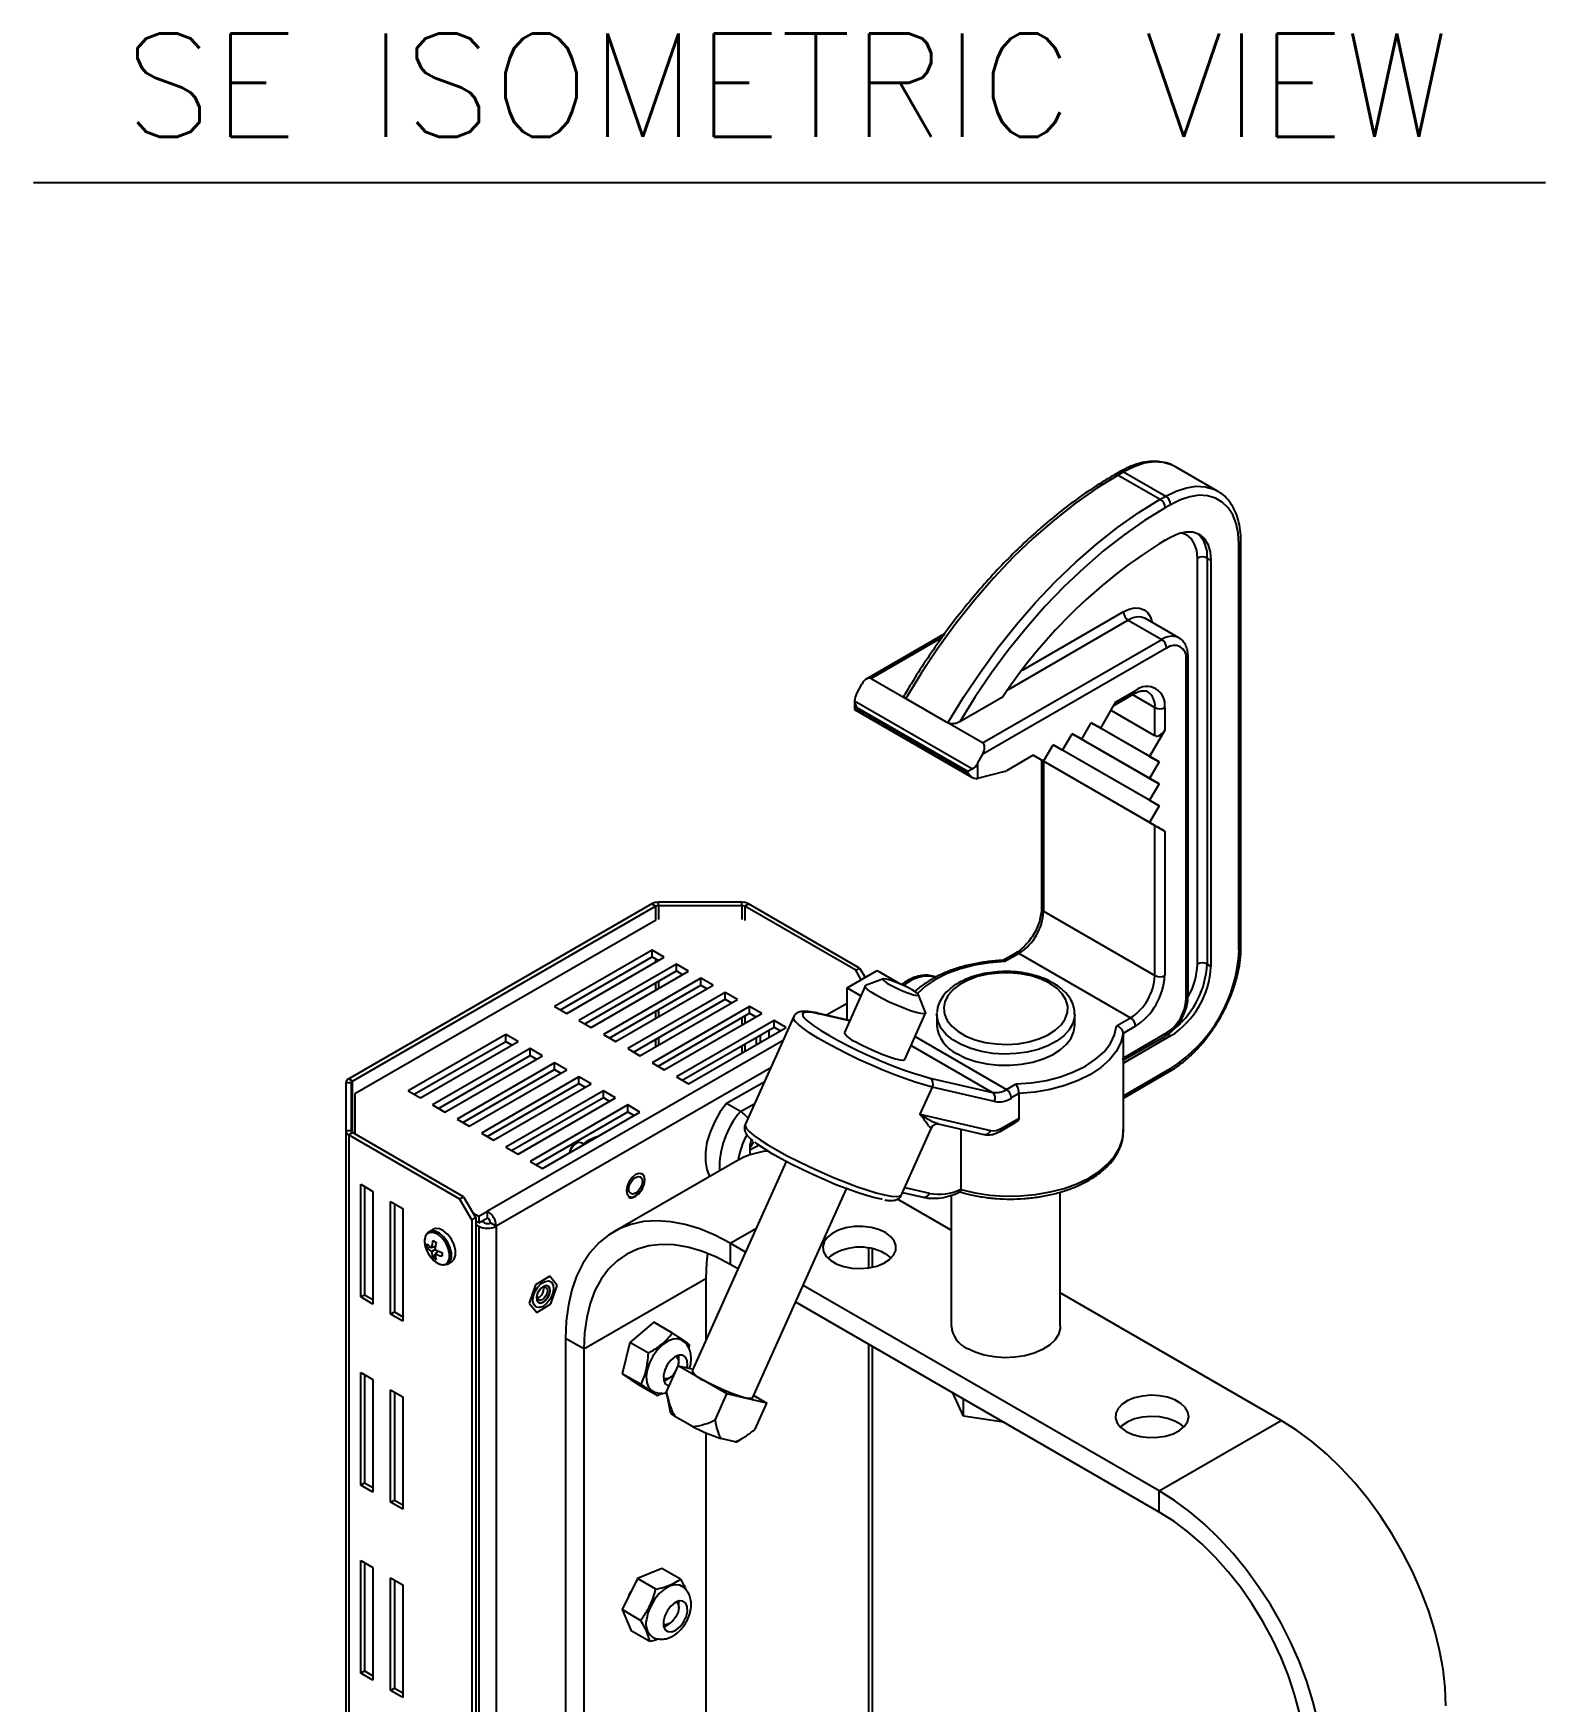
# Model space of a CAD drawing. Extents: x 17.1 to 113.1, y 3.8 to 84.5.
# Drawn here: x 75.35 to 86.31, y 72.45 to 84.54 of the extents above; entities that cross this region are included whole.
import ezdxf
from ezdxf.enums import TextEntityAlignment as Align

# ---------------------------------------------------------------- set-up
doc = ezdxf.new("R2010")
doc.units = 0
doc.header["$MEASUREMENT"] = 0
doc.layers.add('OBJECT', color=7, linetype='CONTINUOUS')
doc.styles.get("Standard").update_dxf_attribs({"font": 'SIMPLEX'})

msp = doc.modelspace()

# ---------------------------------------------------------------- linework, layer by layer
at = {"layer": 'OBJECT', "color": 1}
msp.add_line((75.352, 83.461), (86.314, 83.461), dxfattribs=at)
at = {"layer": 'OBJECT'}
for p, q in [((83.936, 81.225), (83.63, 81.401)), ((83.23, 81.367), (83.19, 81.343)), ((83.255, 81.364), (83.215, 81.341)), ((83.215, 81.341), (83.521, 81.165)), ((83.255, 81.364), (83.561, 81.188)), ((83.521, 81.165), (83.561, 81.188)), ((83.596, 81.126), (83.556, 81.103)), ((83.556, 80.868), (83.596, 80.891)), ((84.091, 77.897), (84.091, 80.841)), ((84.106, 77.917), (84.106, 80.861)), ((83.79, 77.795), (83.79, 80.739)), ((83.861, 80.739), (83.887, 80.723)), ((83.861, 80.739), (83.861, 77.795)), ((83.887, 80.723), (83.887, 77.779)), ((82.522, 79.927), (83.253, 80.35)), ((83.656, 80.161), (83.413, 80.301)), ((81.957, 80.189), (81.39, 79.862)), ((83.288, 80.288), (82.417, 79.785)), ((83.288, 80.288), (83.531, 80.148)), ((81.936, 80.16), (81.425, 79.865)), ((82.233, 79.399), (83.531, 80.148)), ((83.566, 80.087), (82.235, 79.318)), ((83.708, 77.542), (83.708, 80.005)), ((83.722, 77.562), (83.722, 80.026)), ((81.356, 79.825), (81.319, 79.758)), ((81.425, 79.865), (81.676, 79.72)), ((81.305, 79.707), (81.305, 79.642)), ((81.305, 79.705), (82.16, 79.211)), ((81.676, 79.72), (81.982, 79.544)), ((82.381, 79.733), (82.067, 79.552)), ((83.089, 79.505), (83.199, 79.696)), ((83.185, 79.671), (83.33, 79.755)), ((83.199, 79.696), (83.341, 79.778)), ((83.32, 79.749), (83.482, 79.656)), ((81.305, 79.642), (82.162, 79.147)), ((82.127, 79.191), (81.319, 79.657)), ((81.319, 79.657), (81.319, 79.65)), ((81.319, 79.65), (82.127, 79.184)), ((83.482, 79.451), (83.164, 79.635)), ((83.482, 79.451), (83.482, 79.656)), ((83.553, 79.656), (83.553, 79.492)), ((82.233, 79.399), (81.982, 79.544)), ((82.813, 79.346), (82.882, 79.466)), ((82.882, 79.466), (82.951, 79.426)), ((82.951, 79.426), (82.882, 79.466)), ((83.443, 79.142), (82.882, 79.465)), ((83.512, 79.102), (82.882, 79.465)), ((82.951, 79.426), (83.02, 79.545)), ((83.02, 79.545), (83.089, 79.505)), ((83.089, 79.505), (83.02, 79.545)), ((83.443, 79.301), (83.02, 79.545)), ((83.512, 79.261), (83.02, 79.545)), ((83.553, 79.492), (83.443, 79.301)), ((82.675, 79.267), (82.744, 79.386)), ((82.744, 79.386), (82.813, 79.346)), ((82.813, 79.346), (82.744, 79.386)), ((83.443, 78.983), (82.744, 79.386)), ((83.512, 78.943), (82.744, 79.386)), ((82.197, 79.251), (82.235, 79.318)), ((82.197, 79.251), (82.197, 79.142)), ((82.6, 79.31), (82.405, 79.197)), ((82.6, 79.31), (82.675, 79.267)), ((82.675, 79.267), (82.6, 79.31)), ((83.443, 78.823), (82.6, 79.31)), ((82.66, 79.275), (82.6, 79.31)), ((82.66, 79.275), (82.66, 78.2)), ((83.482, 78.801), (82.675, 79.267)), ((82.675, 79.267), (82.675, 78.179)), ((83.443, 79.301), (83.512, 79.261)), ((83.512, 79.261), (83.443, 79.142)), ((82.127, 79.184), (82.127, 79.191)), ((82.395, 79.193), (82.197, 79.142)), ((83.443, 79.142), (83.512, 79.102)), ((83.512, 79.102), (83.443, 78.983)), ((83.443, 78.983), (83.512, 78.943)), ((83.512, 78.943), (83.443, 78.823)), ((83.443, 78.823), (83.553, 78.76)), ((83.482, 77.713), (83.482, 78.801)), ((83.553, 78.76), (83.553, 77.713)), ((79.883, 78.221), (79.883, 78.244)), ((80.488, 78.244), (79.883, 78.244)), ((80.488, 78.221), (80.488, 78.244)), ((79.834, 78.232), (77.638, 76.964)), ((77.666, 76.948), (79.862, 78.216)), ((79.862, 78.216), (79.834, 78.232)), ((79.862, 78.216), (79.862, 78.113)), ((79.883, 78.221), (80.488, 78.221)), ((79.883, 78.221), (79.883, 78.119)), ((80.488, 78.221), (80.488, 78.119)), ((80.509, 78.216), (80.537, 78.232)), ((81.313, 77.751), (80.509, 78.216)), ((80.509, 78.216), (80.509, 78.113)), ((81.341, 77.767), (80.537, 78.232)), ((82.675, 78.179), (83.482, 77.713)), ((79.862, 78.113), (77.682, 76.855)), ((79.837, 77.897), (79.13, 77.489)), ((79.925, 77.846), (79.837, 77.897)), ((79.837, 77.848), (79.837, 77.897)), ((79.172, 77.464), (79.837, 77.848)), ((79.218, 77.438), (79.925, 77.846)), ((80.014, 77.795), (79.307, 77.387)), ((79.837, 77.848), (79.883, 77.822)), ((79.862, 77.834), (79.862, 77.809)), ((80.102, 77.744), (80.014, 77.795)), ((80.014, 77.746), (80.014, 77.795)), ((81.313, 77.751), (81.341, 77.767)), ((81.341, 77.767), (81.381, 77.7)), ((82.473, 77.875), (82.38, 77.822)), ((82.498, 77.873), (82.395, 77.814)), ((82.498, 77.873), (83.305, 77.407)), ((83.861, 77.795), (83.887, 77.779)), ((79.349, 77.362), (80.014, 77.746)), ((79.395, 77.336), (80.102, 77.744)), ((80.191, 77.693), (79.484, 77.285)), ((79.526, 77.26), (80.191, 77.644)), ((79.572, 77.234), (80.279, 77.642)), ((79.862, 77.658), (79.862, 77.605)), ((79.883, 77.671), (79.883, 77.617)), ((80.014, 77.746), (80.06, 77.719)), ((80.279, 77.642), (80.191, 77.693)), ((80.191, 77.644), (80.191, 77.693)), ((80.191, 77.644), (80.237, 77.617)), ((81.381, 77.636), (81.231, 77.301)), ((81.25, 77.624), (81.468, 77.75)), ((81.352, 77.683), (81.313, 77.751)), ((81.515, 77.688), (81.385, 77.64)), ((81.468, 77.75), (81.63, 77.656)), ((81.629, 77.655), (81.63, 77.656)), ((81.63, 77.656), (81.63, 77.655)), ((80.367, 77.591), (79.66, 77.183)), ((79.703, 77.158), (80.367, 77.542)), ((79.749, 77.132), (80.456, 77.54)), ((80.456, 77.54), (80.367, 77.591)), ((80.367, 77.542), (80.367, 77.591)), ((80.367, 77.542), (80.413, 77.515)), ((81.25, 77.624), (81.35, 77.567)), ((81.25, 77.39), (81.25, 77.624)), ((81.819, 77.445), (81.768, 77.574)), ((79.13, 77.489), (79.218, 77.438)), ((80.544, 77.489), (79.837, 77.081)), ((79.862, 77.454), (79.862, 77.401)), ((79.88, 77.056), (80.544, 77.44)), ((79.883, 77.466), (79.883, 77.413)), ((79.925, 77.03), (80.633, 77.438)), ((80.488, 77.407), (80.488, 77.354)), ((80.509, 77.419), (80.509, 77.366)), ((80.863, 77.412), (80.512, 76.632)), ((80.633, 77.438), (80.544, 77.489)), ((80.544, 77.44), (80.544, 77.489)), ((80.544, 77.44), (80.59, 77.413)), ((81.269, 77.386), (81.037, 77.44)), ((81.268, 77.385), (81.046, 77.436)), ((81.25, 77.51), (81.101, 77.425)), ((81.668, 77.105), (81.819, 77.44)), ((81.901, 77.432), (81.901, 77.44)), ((81.901, 77.432), (81.901, 77.351)), ((82.901, 77.351), (82.901, 77.432)), ((83.203, 77.348), (83.305, 77.407)), ((78.776, 77.285), (78.069, 76.877)), ((78.865, 77.234), (78.776, 77.285)), ((78.776, 77.236), (78.776, 77.285)), ((79.307, 77.387), (79.395, 77.336)), ((79.484, 77.285), (79.572, 77.234)), ((80.721, 77.387), (80.014, 76.979)), ((80.056, 76.954), (80.721, 77.338)), ((80.102, 76.928), (80.809, 77.336)), ((80.624, 77.229), (80.624, 77.282)), ((80.684, 77.316), (80.684, 77.263)), ((80.809, 77.336), (80.721, 77.387)), ((80.721, 77.338), (80.721, 77.387)), ((80.721, 77.338), (80.767, 77.311)), ((83.341, 77.346), (83.252, 77.294)), ((83.252, 77.115), (83.566, 77.297)), ((83.252, 77.294), (83.252, 77.115)), ((83.253, 77.099), (83.556, 77.274)), ((83.596, 77.275), (83.254, 77.077)), ((83.575, 77.287), (83.596, 77.275)), ((78.112, 76.852), (78.776, 77.236)), ((78.158, 76.826), (78.865, 77.234)), ((78.953, 77.183), (78.246, 76.775)), ((80.787, 77.243), (78.644, 76.006)), ((78.776, 77.236), (78.822, 77.209)), ((79.042, 77.132), (78.953, 77.183)), ((78.953, 77.134), (78.953, 77.183)), ((79.66, 77.183), (79.749, 77.132)), ((79.862, 77.25), (79.862, 77.197)), ((79.883, 77.262), (79.883, 77.209)), ((80.488, 77.203), (80.488, 77.15)), ((80.509, 77.215), (80.509, 77.162)), ((80.595, 77.212), (80.595, 77.265)), ((81.714, 77.206), (82.304, 76.866)), ((81.743, 77.27), (82.406, 76.887)), ((78.289, 76.75), (78.953, 77.134)), ((78.334, 76.723), (79.042, 77.132)), ((79.13, 77.081), (78.423, 76.672)), ((78.465, 76.648), (79.13, 77.032)), ((80.698, 77.045), (78.707, 75.896)), ((78.953, 77.134), (78.999, 77.107)), ((79.218, 77.03), (79.13, 77.081)), ((79.13, 77.032), (79.13, 77.081)), ((79.13, 77.032), (79.176, 77.005)), ((79.837, 77.081), (79.925, 77.03)), ((79.883, 77.058), (79.883, 77.054)), ((83.254, 76.587), (83.254, 77.1)), ((83.254, 76.842), (83.596, 77.04)), ((77.657, 76.936), (77.617, 76.936)), ((77.617, 76.936), (77.617, 76.587)), ((77.666, 76.948), (77.638, 76.964)), ((77.657, 76.587), (77.657, 76.936)), ((77.666, 76.575), (77.666, 76.948)), ((78.511, 76.621), (79.218, 77.03)), ((79.307, 76.979), (78.6, 76.57)), ((78.642, 76.546), (79.307, 76.93)), ((78.688, 76.519), (79.395, 76.928)), ((79.395, 76.928), (79.307, 76.979)), ((79.307, 76.93), (79.307, 76.979)), ((79.307, 76.93), (79.353, 76.903)), ((80.014, 76.979), (80.102, 76.928)), ((80.65, 76.939), (80.376, 76.786)), ((81.853, 76.97), (82.304, 76.866)), ((82.406, 76.887), (82.475, 76.927)), ((83.254, 76.825), (83.586, 77.017)), ((77.682, 76.855), (77.682, 76.566)), ((78.069, 76.877), (78.158, 76.826)), ((79.484, 76.877), (78.776, 76.468)), ((78.819, 76.444), (79.484, 76.828)), ((78.865, 76.417), (79.572, 76.826)), ((79.572, 76.826), (79.484, 76.877)), ((79.484, 76.828), (79.484, 76.877)), ((79.484, 76.828), (79.53, 76.801)), ((81.868, 76.904), (81.779, 76.707)), ((82.319, 76.8), (81.868, 76.904)), ((82.497, 76.858), (82.441, 76.826)), ((82.497, 76.679), (82.497, 76.858)), ((78.246, 76.775), (78.334, 76.723)), ((78.423, 76.672), (78.511, 76.621)), ((79.66, 76.775), (78.953, 76.366)), ((78.996, 76.342), (79.66, 76.726)), ((79.042, 76.315), (79.749, 76.723)), ((79.749, 76.723), (79.66, 76.775)), ((79.66, 76.726), (79.66, 76.775)), ((79.66, 76.726), (79.706, 76.699)), ((80.478, 76.728), (80.376, 76.786)), ((80.478, 76.728), (80.581, 76.785)), ((81.779, 76.707), (82.289, 76.589)), ((82.37, 76.606), (82.497, 76.679)), ((77.617, 76.587), (77.617, 71.055)), ((77.657, 76.587), (77.617, 76.587)), ((77.666, 76.575), (77.638, 76.558)), ((77.638, 76.558), (77.638, 71.026)), ((77.638, 76.558), (78.442, 76.094)), ((78.471, 76.11), (77.666, 76.575)), ((78.6, 76.57), (78.688, 76.519)), ((81.645, 76.123), (81.866, 76.615)), ((81.876, 76.628), (81.877, 76.629)), ((81.91, 76.637), (82.242, 76.561)), ((82.075, 76.599), (82.075, 76.166)), ((82.359, 76.583), (82.474, 76.65)), ((78.776, 76.468), (78.865, 76.417)), ((79.288, 76.497), (79.275, 76.489)), ((79.341, 76.49), (79.323, 76.5)), ((80.612, 76.483), (80.545, 76.446)), ((80.546, 76.482), (80.545, 76.412)), ((78.953, 76.366), (79.042, 76.315)), ((80.443, 76.366), (79.559, 75.856)), ((80.809, 76.364), (80.128, 74.847)), ((77.725, 76.2), (77.813, 76.148)), ((77.725, 75.383), (77.725, 76.2)), ((77.753, 76.183), (77.753, 75.399)), ((77.813, 76.148), (77.813, 75.332)), ((77.94, 76.075), (78.029, 76.024)), ((77.94, 75.258), (77.94, 76.075)), ((78.442, 76.094), (78.471, 76.11)), ((78.531, 75.941), (78.442, 76.094)), ((78.471, 76.11), (78.559, 75.957)), ((80.566, 74.65), (81.247, 76.167)), ((82.006, 75.868), (81.616, 76.093)), ((81.653, 76.141), (81.802, 76.106)), ((81.669, 76.176), (81.849, 76.135)), ((82.006, 76.121), (82.006, 75.171)), ((82.075, 76.166), (82.075, 76.162)), ((82.796, 75.171), (82.796, 76.143)), ((77.969, 76.059), (77.969, 75.275)), ((78.029, 76.024), (78.029, 75.207)), ((78.559, 75.957), (78.531, 75.941)), ((78.538, 75.994), (78.58, 75.969)), ((78.559, 75.957), (78.559, 70.629)), ((78.58, 75.969), (78.644, 76.006)), ((78.58, 75.969), (78.58, 75.92)), ((78.58, 75.92), (78.644, 75.957)), ((78.644, 75.957), (78.644, 76.006)), ((78.251, 75.874), (78.22, 75.856)), ((78.531, 75.941), (78.531, 70.613)), ((78.58, 75.92), (78.559, 75.933)), ((78.559, 75.908), (78.58, 75.896)), ((78.58, 75.896), (78.58, 70.715)), ((78.623, 75.92), (78.601, 75.933)), ((78.707, 75.896), (78.665, 75.92)), ((78.707, 75.896), (78.707, 70.715)), ((80.403, 75.773), (80.593, 75.882)), ((78.206, 75.74), (78.234, 75.744)), ((78.238, 75.741), (78.267, 75.751)), ((78.264, 75.726), (78.238, 75.711)), ((78.252, 75.746), (78.266, 75.748)), ((78.264, 75.696), (78.288, 75.715)), ((78.276, 75.705), (78.284, 75.716)), ((80.403, 75.773), (80.403, 75.619)), ((80.515, 75.708), (80.403, 75.773)), ((81.409, 75.594), (81.409, 75.737)), ((81.435, 75.599), (81.435, 75.732)), ((78.248, 75.668), (78.265, 75.69)), ((78.355, 75.622), (78.386, 75.64)), ((80.46, 75.586), (80.403, 75.619)), ((78.993, 75.47), (78.946, 75.339)), ((79.095, 75.534), (78.993, 75.47)), ((79.082, 75.462), (79.082, 75.462)), ((79.15, 75.466), (79.095, 75.534)), ((79.103, 75.334), (79.15, 75.466)), ((79.342, 75.007), (80.226, 75.517)), ((80.226, 75.517), (80.226, 75.066)), ((83.514, 73.977), (80.933, 75.467)), ((77.725, 75.383), (77.753, 75.399)), ((77.813, 75.332), (77.725, 75.383)), ((77.753, 75.399), (77.813, 75.365)), ((78.946, 75.339), (79.001, 75.271)), ((79.013, 75.343), (79.013, 75.343)), ((83.514, 73.823), (80.878, 75.345)), ((84.398, 74.487), (82.796, 75.412)), ((77.94, 75.258), (77.969, 75.275)), ((78.029, 75.207), (77.94, 75.258)), ((77.969, 75.275), (78.029, 75.24)), ((79.001, 75.271), (79.103, 75.334)), ((79.849, 75.2), (79.675, 75.054)), ((79.984, 75.121), (79.849, 75.2)), ((79.342, 75.007), (79.21, 75.083)), ((79.21, 75.083), (79.21, 69.324)), ((79.342, 75.007), (79.342, 69.401)), ((79.675, 75.054), (79.621, 74.826)), ((79.81, 74.976), (79.675, 75.054)), ((80.105, 75.039), (80.103, 75.013)), ((81.409, 72.274), (81.409, 75.039)), ((81.435, 72.311), (81.435, 75.023)), ((79.941, 74.695), (80.026, 74.884)), ((80.379, 74.68), (80.026, 74.884)), ((80.026, 74.884), (80.134, 74.859)), ((80.03, 74.914), (80.03, 74.936)), ((77.725, 74.836), (77.813, 74.785)), ((77.725, 74.019), (77.725, 74.836)), ((77.753, 74.82), (77.753, 74.036)), ((77.813, 74.785), (77.813, 73.968)), ((79.757, 74.748), (79.621, 74.826)), ((79.621, 74.826), (79.742, 74.744)), ((79.877, 74.666), (79.742, 74.744)), ((79.944, 74.787), (79.963, 74.798)), ((77.94, 73.895), (77.94, 74.711)), ((77.94, 74.711), (78.029, 74.66)), ((77.969, 74.695), (77.969, 73.911)), ((78.029, 74.66), (78.029, 73.844)), ((79.91, 74.686), (79.877, 74.666)), ((79.947, 74.663), (79.941, 74.695)), ((79.946, 74.665), (79.969, 74.551)), ((80.294, 74.491), (80.379, 74.68)), ((80.669, 74.613), (80.379, 74.68)), ((80.574, 74.668), (80.669, 74.613)), ((80.584, 74.424), (80.669, 74.613)), ((82.095, 74.52), (82.017, 74.688)), ((82.095, 74.52), (82.095, 74.643)), ((80.13, 74.443), (80.003, 74.516)), ((82.384, 74.475), (82.095, 74.52)), ((80.226, 74.398), (80.226, 69.851)), ((83.514, 73.977), (84.398, 74.487)), ((80.44, 74.332), (80.336, 74.356)), ((80.451, 74.334), (80.485, 74.354)), ((77.725, 74.019), (77.753, 74.036)), ((77.813, 73.968), (77.725, 74.019)), ((77.753, 74.036), (77.813, 74.001)), ((77.94, 73.895), (77.969, 73.911)), ((78.029, 73.844), (77.94, 73.895)), ((77.969, 73.911), (78.029, 73.876)), ((83.514, 73.823), (83.514, 73.977)), ((77.725, 73.472), (77.813, 73.421)), ((77.725, 72.656), (77.725, 73.472)), ((77.753, 73.456), (77.753, 72.672)), ((77.813, 73.421), (77.813, 72.605)), ((79.907, 73.415), (79.73, 73.343)), ((80.042, 73.337), (79.907, 73.415)), ((77.94, 73.348), (78.029, 73.297)), ((77.94, 72.531), (77.94, 73.348)), ((77.969, 73.331), (77.969, 72.548)), ((78.029, 73.297), (78.029, 72.48)), ((79.73, 73.343), (79.619, 73.117)), ((79.865, 73.265), (79.73, 73.343)), ((79.669, 73.219), (79.682, 73.246)), ((79.754, 73.039), (79.619, 73.117)), ((79.619, 73.117), (79.685, 72.964)), ((80.03, 73.132), (80.03, 73.153)), ((79.82, 72.886), (79.685, 72.964)), ((79.944, 73.005), (79.963, 73.015)), ((77.725, 72.656), (77.753, 72.672)), ((77.813, 72.605), (77.725, 72.656)), ((77.753, 72.672), (77.813, 72.637)), ((77.94, 72.531), (77.969, 72.548)), ((78.029, 72.48), (77.94, 72.531)), ((77.969, 72.548), (78.029, 72.513))]:
    msp.add_line(p, q, dxfattribs=at)
at = {"layer": 'OBJECT', "flags": 128}
for points in [[(83.63, 81.401), (83.603, 81.415), (83.542, 81.432), (83.476, 81.436), (83.405, 81.426), (83.331, 81.401), (83.255, 81.364)], [(83.215, 81.341), (83.06, 81.245), (82.906, 81.137), (82.753, 81.017), (82.602, 80.886), (82.455, 80.745), (82.312, 80.593), (82.173, 80.433), (82.039, 80.265), (81.911, 80.089), (81.79, 79.907), (81.676, 79.72)], [(81.982, 79.544), (82.095, 79.731), (82.217, 79.913), (82.344, 80.089), (82.478, 80.257), (82.617, 80.417), (82.761, 80.568), (82.908, 80.71), (83.058, 80.841), (83.211, 80.96), (83.366, 81.069), (83.521, 81.165)], [(83.561, 81.188), (83.636, 81.225), (83.71, 81.249), (83.781, 81.26), (83.847, 81.256), (83.908, 81.239), (83.938, 81.223)], [(84.091, 80.841), (84.086, 80.919), (84.071, 80.99), (84.046, 81.052), (84.012, 81.104), (83.97, 81.145), (83.92, 81.174), (83.864, 81.19), (83.802, 81.194), (83.736, 81.184), (83.667, 81.161), (83.596, 81.126)], [(83.556, 81.103), (83.407, 81.011), (83.258, 80.907), (83.111, 80.793), (82.966, 80.667), (82.824, 80.532), (82.685, 80.388), (82.55, 80.234), (82.421, 80.074), (82.297, 79.906), (82.179, 79.732), (82.067, 79.552)], [(83.596, 80.891), (83.653, 80.918), (83.708, 80.93), (83.758, 80.928), (83.802, 80.912), (83.838, 80.882), (83.865, 80.839), (83.882, 80.785), (83.887, 80.723)], [(83.79, 80.739), (83.785, 80.793), (83.77, 80.84), (83.747, 80.878), (83.715, 80.904), (83.676, 80.919), (83.662, 80.921)], [(83.253, 80.35), (83.295, 80.369), (83.334, 80.378), (83.371, 80.376), (83.403, 80.364), (83.43, 80.343), (83.449, 80.311), (83.461, 80.273)], [(82.395, 77.814), (82.284, 77.806), (82.175, 77.788), (82.072, 77.762), (81.977, 77.727), (81.891, 77.684), (81.818, 77.635), (81.76, 77.583)], [(81.819, 77.445), (81.819, 77.439), (81.808, 77.435), (81.785, 77.437), (81.752, 77.445), (81.709, 77.458), (81.661, 77.476), (81.608, 77.497), (81.556, 77.521), (81.506, 77.546), (81.461, 77.57), (81.424, 77.593), (81.398, 77.612), (81.383, 77.627), (81.381, 77.637), (81.385, 77.64)], [(81.722, 77.61), (81.685, 77.629), (81.644, 77.649), (81.602, 77.666), (81.564, 77.679), (81.535, 77.687), (81.517, 77.688), (81.513, 77.683), (81.522, 77.672), (81.544, 77.656), (81.577, 77.638), (81.616, 77.618), (81.658, 77.599), (81.699, 77.584), (81.732, 77.573), (81.756, 77.568), (81.768, 77.57), (81.765, 77.579), (81.749, 77.592), (81.722, 77.61)], [(82.719, 77.657), (82.657, 77.687), (82.587, 77.71), (82.511, 77.725), (82.431, 77.732), (82.35, 77.731), (82.271, 77.722), (82.196, 77.705), (82.128, 77.68), (82.069, 77.648), (82.02, 77.611), (81.983, 77.57), (81.96, 77.525), (81.951, 77.479), (81.956, 77.433), (81.976, 77.387), (82.009, 77.345), (82.055, 77.307), (82.112, 77.274), (82.179, 77.247), (82.252, 77.228), (82.33, 77.217), (82.411, 77.213), (82.491, 77.219), (82.568, 77.232), (82.64, 77.253), (82.704, 77.281), (82.759, 77.316), (82.802, 77.355), (82.832, 77.398), (82.848, 77.444), (82.85, 77.491), (82.837, 77.537), (82.81, 77.581), (82.771, 77.621), (82.719, 77.657)], [(81.868, 76.904), (81.81, 76.92), (81.743, 76.94), (81.669, 76.966), (81.589, 76.995), (81.506, 77.029), (81.422, 77.065), (81.337, 77.103), (81.255, 77.143), (81.176, 77.183), (81.103, 77.222), (81.038, 77.26), (80.981, 77.295), (80.934, 77.328), (80.898, 77.357), (80.874, 77.381), (80.863, 77.4), (80.863, 77.412)], [(81.046, 77.436), (80.999, 77.445), (80.963, 77.448), (80.94, 77.446), (80.928, 77.437), (80.93, 77.422), (80.945, 77.402), (80.954, 77.392)], [(81.037, 77.44), (81.038, 77.439), (81.046, 77.436)], [(82.901, 77.434), (82.9, 77.414), (82.887, 77.366), (82.861, 77.319), (82.821, 77.276), (82.769, 77.237), (82.706, 77.204), (82.635, 77.177), (82.557, 77.158), (82.475, 77.147), (82.39, 77.144), (82.306, 77.149), (82.224, 77.162), (82.148, 77.183), (82.078, 77.212), (82.018, 77.246), (81.969, 77.286), (81.933, 77.33), (81.91, 77.378), (81.901, 77.426), (81.901, 77.432)], [(80.954, 77.392), (80.971, 77.377), (81.01, 77.348), (81.06, 77.315), (81.119, 77.28), (81.186, 77.242), (81.26, 77.204), (81.338, 77.165), (81.419, 77.128), (81.501, 77.092), (81.582, 77.059), (81.659, 77.03), (81.731, 77.005), (81.797, 76.985), (81.853, 76.97)], [(82.047, 77.147), (82.112, 77.115), (82.185, 77.09), (82.264, 77.073), (82.348, 77.064), (82.433, 77.063), (82.516, 77.07), (82.597, 77.085), (82.672, 77.108), (82.739, 77.138), (82.796, 77.174), (82.842, 77.215), (82.876, 77.26), (82.895, 77.308), (82.901, 77.351)], [(82.475, 76.927), (82.586, 76.935), (82.695, 76.953), (82.798, 76.979), (82.893, 77.014), (82.979, 77.057), (83.052, 77.106), (83.113, 77.161), (83.159, 77.22), (83.189, 77.283), (83.203, 77.348)], [(83.252, 77.294), (83.235, 77.228), (83.202, 77.163), (83.153, 77.102), (83.09, 77.046), (83.014, 76.995), (82.926, 76.951), (82.829, 76.915), (82.723, 76.887), (82.612, 76.868), (82.497, 76.858)], [(81.31, 77.235), (81.355, 77.211), (81.405, 77.186), (81.458, 77.162), (81.51, 77.141), (81.559, 77.123), (81.601, 77.11), (81.635, 77.102), (81.657, 77.1), (81.668, 77.104), (81.668, 77.105)], [(80.376, 76.786), (80.329, 76.722), (80.289, 76.651), (80.258, 76.578), (80.235, 76.504), (80.224, 76.432), (80.223, 76.365), (80.233, 76.306), (80.252, 76.256)], [(80.512, 76.632), (80.511, 76.625), (80.52, 76.606), (80.541, 76.583), (80.575, 76.554), (80.621, 76.522), (80.677, 76.486), (80.743, 76.448), (80.816, 76.407), (80.896, 76.367), (80.98, 76.326), (81.066, 76.287), (81.153, 76.25), (81.238, 76.216), (81.319, 76.185), (81.394, 76.159), (81.462, 76.139), (81.522, 76.123), (81.571, 76.114), (81.608, 76.111), (81.633, 76.114), (81.645, 76.123), (81.645, 76.123)], [(81.866, 76.615), (81.866, 76.615), (81.862, 76.61)], [(82.075, 76.162), (82.178, 76.138), (82.285, 76.122), (82.395, 76.114), (82.506, 76.116), (82.616, 76.125), (82.722, 76.144), (82.823, 76.17), (82.917, 76.204), (83.002, 76.245), (83.077, 76.293), (83.139, 76.345), (83.189, 76.403), (83.226, 76.463), (83.247, 76.526), (83.254, 76.587)], [(79.323, 76.5), (79.307, 76.503), (79.288, 76.497)], [(80.545, 76.466), (80.552, 76.474), (80.575, 76.509)], [(81.506, 76.091), (81.501, 76.092), (81.451, 76.102), (81.392, 76.118), (81.324, 76.14), (81.25, 76.166), (81.17, 76.197), (81.088, 76.231), (81.006, 76.268), (80.924, 76.306), (80.846, 76.345), (80.773, 76.384), (80.708, 76.421), (80.651, 76.456), (80.604, 76.488), (80.583, 76.504)], [(79.717, 76.27), (79.692, 76.249), (79.67, 76.22), (79.656, 76.187), (79.651, 76.155), (79.656, 76.128), (79.67, 76.112), (79.692, 76.107), (79.717, 76.116), (79.743, 76.137), (79.764, 76.166), (79.779, 76.199), (79.784, 76.231), (79.779, 76.258), (79.764, 76.275), (79.743, 76.279), (79.717, 76.27)], [(79.717, 76.27), (79.692, 76.249), (79.67, 76.22), (79.656, 76.187), (79.651, 76.155), (79.656, 76.128), (79.67, 76.112), (79.692, 76.107), (79.717, 76.116), (79.743, 76.137), (79.764, 76.166), (79.779, 76.199), (79.784, 76.231), (79.779, 76.258), (79.764, 76.274), (79.743, 76.278), (79.717, 76.27)], [(79.717, 76.27), (79.692, 76.249), (79.67, 76.22), (79.656, 76.187), (79.651, 76.155), (79.656, 76.128), (79.67, 76.112), (79.67, 76.112)], [(79.717, 76.136), (79.698, 76.129), (79.682, 76.132), (79.672, 76.145), (79.668, 76.164), (79.672, 76.188), (79.682, 76.213), (79.698, 76.235), (79.717, 76.25), (79.736, 76.257), (79.752, 76.254), (79.763, 76.241), (79.767, 76.222), (79.763, 76.197), (79.752, 76.173), (79.736, 76.151), (79.717, 76.136)], [(79.764, 76.274), (79.743, 76.279), (79.717, 76.27)], [(78.227, 75.679), (78.229, 75.675), (78.257, 75.645), (78.287, 75.625), (78.316, 75.617), (78.341, 75.621), (78.359, 75.638), (78.369, 75.665), (78.369, 75.7), (78.359, 75.738), (78.341, 75.776), (78.316, 75.809), (78.287, 75.835), (78.257, 75.849), (78.229, 75.851), (78.207, 75.84), (78.193, 75.818), (78.188, 75.787), (78.188, 75.787)], [(78.321, 75.617), (78.326, 75.616), (78.353, 75.621), (78.372, 75.638), (78.382, 75.667), (78.382, 75.703), (78.372, 75.743), (78.353, 75.783), (78.326, 75.818), (78.296, 75.845), (78.264, 75.86), (78.236, 75.862), (78.213, 75.85), (78.198, 75.829)], [(78.386, 75.64), (78.403, 75.656), (78.413, 75.685), (78.413, 75.721), (78.403, 75.761), (78.383, 75.801), (78.357, 75.836), (78.326, 75.862), (78.295, 75.877), (78.266, 75.879), (78.251, 75.874)], [(80.403, 75.773), (80.293, 75.83), (80.184, 75.876), (80.076, 75.909), (79.972, 75.928), (79.871, 75.935), (79.775, 75.929), (79.684, 75.909), (79.599, 75.877), (79.521, 75.832), (79.451, 75.775), (79.388, 75.706), (79.335, 75.625), (79.29, 75.535), (79.255, 75.434), (79.23, 75.325), (79.215, 75.208), (79.21, 75.083)], [(81.528, 75.85), (81.479, 75.872), (81.424, 75.887), (81.363, 75.895), (81.302, 75.894), (81.242, 75.884), (81.188, 75.868), (81.142, 75.844), (81.106, 75.815), (81.084, 75.782), (81.075, 75.746), (81.08, 75.711), (81.099, 75.677), (81.132, 75.647), (81.175, 75.622), (81.228, 75.603), (81.286, 75.592), (81.348, 75.589), (81.409, 75.594), (81.466, 75.607), (81.517, 75.627), (81.558, 75.654), (81.587, 75.685), (81.603, 75.72), (81.605, 75.755), (81.592, 75.79), (81.566, 75.822), (81.528, 75.85)], [(78.188, 75.787), (78.193, 75.75), (78.205, 75.717)], [(80.403, 75.619), (80.299, 75.673), (80.196, 75.715), (80.095, 75.744), (79.997, 75.76), (79.903, 75.763), (79.814, 75.753), (79.73, 75.73), (79.653, 75.693), (79.583, 75.645), (79.521, 75.584), (79.468, 75.512), (79.423, 75.429), (79.388, 75.336), (79.363, 75.234), (79.348, 75.124), (79.342, 75.007)], [(80.239, 75.699), (80.231, 75.634), (80.226, 75.517)], [(81.57, 75.665), (81.566, 75.669), (81.528, 75.697)], [(79.048, 75.315), (79.021, 75.306), (78.997, 75.309), (78.981, 75.325), (78.973, 75.351), (78.976, 75.384), (78.988, 75.42), (79.008, 75.453), (79.034, 75.48), (79.062, 75.496), (79.088, 75.499), (79.108, 75.49), (79.12, 75.468), (79.123, 75.438), (79.115, 75.403), (79.099, 75.367), (79.075, 75.337), (79.048, 75.315)], [(79.025, 75.339), (79.044, 75.344), (79.063, 75.357), (79.079, 75.377), (79.091, 75.401), (79.097, 75.425), (79.095, 75.446), (79.085, 75.46), (79.071, 75.465), (79.052, 75.461), (79.033, 75.448), (79.017, 75.428), (79.005, 75.404), (78.999, 75.379), (79.001, 75.359), (79.011, 75.345), (79.025, 75.339)], [(79.082, 75.462), (79.085, 75.46), (79.094, 75.446), (79.096, 75.425), (79.091, 75.401), (79.079, 75.377), (79.062, 75.357), (79.044, 75.344), (79.025, 75.339), (79.013, 75.343)], [(79.058, 75.456), (79.069, 75.452), (79.076, 75.441), (79.078, 75.425), (79.073, 75.406), (79.064, 75.388), (79.051, 75.372), (79.037, 75.362), (79.023, 75.358), (79.011, 75.362), (79.004, 75.373), (79.003, 75.389), (79.007, 75.408), (79.016, 75.426), (79.029, 75.442), (79.043, 75.452), (79.058, 75.456)], [(82.796, 75.171), (82.795, 75.154), (82.782, 75.111), (82.756, 75.071), (82.717, 75.034), (82.666, 75.002), (82.606, 74.976), (82.539, 74.957), (82.466, 74.946), (82.391, 74.943), (82.317, 74.948), (82.245, 74.961), (82.179, 74.982), (82.121, 75.009)], [(80.05, 75.07), (80.025, 75.079), (79.989, 75.077), (79.951, 75.063), (79.912, 75.036), (79.875, 75), (79.843, 74.955), (79.818, 74.906), (79.801, 74.855), (79.794, 74.807), (79.798, 74.764), (79.811, 74.729), (79.834, 74.705), (79.838, 74.702)], [(80.09, 74.869), (80.094, 74.887), (80.092, 74.922), (80.08, 74.947), (80.06, 74.962), (80.033, 74.962), (80.003, 74.949), (79.973, 74.924), (79.947, 74.891), (79.929, 74.852), (79.919, 74.813), (79.921, 74.779), (79.932, 74.753), (79.953, 74.739), (79.96, 74.737)], [(79.922, 74.775), (79.948, 74.787), (79.963, 74.798)], [(80.566, 74.65), (80.566, 74.65), (80.555, 74.646), (80.532, 74.648), (80.499, 74.655), (80.456, 74.669), (80.408, 74.686), (80.356, 74.708), (80.303, 74.732), (80.253, 74.756), (80.208, 74.781)], [(83.274, 74.409), (83.322, 74.387), (83.378, 74.372), (83.438, 74.365), (83.5, 74.366), (83.559, 74.375), (83.614, 74.392), (83.66, 74.415), (83.695, 74.445), (83.718, 74.478), (83.727, 74.513), (83.721, 74.548), (83.702, 74.582), (83.67, 74.612), (83.626, 74.638), (83.574, 74.656), (83.515, 74.667), (83.454, 74.671), (83.393, 74.665), (83.335, 74.652), (83.285, 74.632), (83.244, 74.605), (83.215, 74.574), (83.199, 74.54), (83.197, 74.504), (83.209, 74.469), (83.235, 74.437), (83.274, 74.409)], [(83.691, 74.441), (83.67, 74.459), (83.626, 74.484), (83.574, 74.503), (83.515, 74.514), (83.454, 74.517), (83.393, 74.512), (83.335, 74.499), (83.285, 74.478), (83.244, 74.452), (83.232, 74.441)], [(85.592, 72.419), (85.587, 72.55), (85.572, 72.684), (85.546, 72.823), (85.511, 72.964), (85.467, 73.106), (85.413, 73.248), (85.351, 73.389), (85.28, 73.528), (85.202, 73.663), (85.118, 73.793), (85.027, 73.918), (84.93, 74.035), (84.829, 74.145), (84.725, 74.246), (84.618, 74.337), (84.508, 74.417), (84.398, 74.487)], [(80.44, 74.332), (80.448, 74.333), (80.451, 74.334)], [(84.708, 71.909), (84.703, 72.039), (84.688, 72.174), (84.662, 72.313), (84.627, 72.454), (84.583, 72.596), (84.529, 72.738), (84.467, 72.879), (84.396, 73.018), (84.319, 73.153), (84.234, 73.283), (84.143, 73.407), (84.046, 73.525), (83.946, 73.635), (83.841, 73.735), (83.734, 73.826), (83.625, 73.907), (83.514, 73.977)], [(84.575, 71.986), (84.57, 72.109), (84.555, 72.237), (84.529, 72.368), (84.494, 72.501), (84.45, 72.636), (84.396, 72.77), (84.334, 72.902), (84.264, 73.031), (84.187, 73.157), (84.104, 73.276), (84.014, 73.39), (83.92, 73.495), (83.822, 73.593), (83.721, 73.68), (83.618, 73.757), (83.514, 73.823)], [(80.05, 73.287), (80.037, 73.293), (80.004, 73.297), (79.966, 73.288), (79.927, 73.266), (79.889, 73.233), (79.855, 73.191), (79.827, 73.143), (79.807, 73.093), (79.796, 73.043)], [(80.014, 73.173), (80.025, 73.159), (80.03, 73.132), (80.025, 73.099), (80.01, 73.065), (79.988, 73.036), (79.963, 73.015), (79.937, 73.006), (79.919, 73.009)], [(79.92, 73.032), (79.92, 72.998), (79.932, 72.971), (79.952, 72.957), (79.979, 72.955), (80.009, 72.968), (80.039, 72.992), (80.065, 73.026), (80.084, 73.064), (80.093, 73.103), (80.092, 73.138), (80.081, 73.164), (80.061, 73.179), (80.034, 73.18), (80.004, 73.168), (79.974, 73.143), (79.948, 73.11), (79.929, 73.071), (79.92, 73.032)], [(79.922, 72.993), (79.947, 73.004), (79.963, 73.016)]]:
    msp.add_lwpolyline(points, dxfattribs=at)
at = {"layer": 'OBJECT'}
for centre, radius, start, end in [((83.201, 81.32), 0.0252, 54.3866, 114.2872), ((83.241, 81.344), 0.0252, 54.3842, 114.3056), ((83.479, 81.1), 0.0768, 2.6054, 57.3947), ((83.519, 81.123), 0.0768, 2.6054, 57.3947), ((83.648, 80.758), 0.214, 354.8663, 48.9017), ((85.521, 77.657), 3.765, 121.4643, 146.5294), ((84.081, 80.864), 0.0251, 294.3761, 354.2895), ((83.825, 80.67), 0.0769, 62.6098, 117.3902), ((83.33, 80.353), 0.0768, 182.6055, 237.3939), ((83.362, 80.186), 0.126, 65.6933, 125.6178), ((83.604, 80.046), 0.126, 66.0994, 125.5825), ((83.49, 80.084), 0.0768, 2.6045, 57.3956), ((83.622, 80.019), 0.0873, 350.7859, 129.2037), ((83.699, 80.027), 0.0239, 292.603, 356.0925), ((83.314, 79.776), 0.027, 307.9449, 3.3668), ((83.424, 79.677), 0.131, 350.7859, 129.2036), ((83.357, 79.668), 0.126, 354.392, 54.1625), ((83.518, 79.724), 0.0769, 242.6096, 297.3904), ((82.385, 79.229), 0.0379, 285.0505, 300.5481), ((79.881, 78.143), 0.101, 88.8562, 118.0399), ((80.49, 78.143), 0.101, 61.9599, 91.1435), ((79.882, 78.177), 0.0433, 88.8557, 118.0415), ((80.488, 78.177), 0.0433, 61.9596, 91.1442), ((82.291, 78.197), 0.384, 302.6054, 357.3945), ((82.685, 78.202), 0.0251, 185.6946, 245.6256), ((82.483, 77.854), 0.0235, 52.0453, 116.6602), ((83.021, 77.944), 1.072, 302.4874, 357.5126), ((84.081, 77.92), 0.0251, 294.375, 354.3048), ((83.255, 77.808), 0.633, 302.6055, 357.3945), ((83.215, 77.828), 0.646, 310.1678, 357.0362), ((83.273, 77.812), 0.517, 330.7363, 358.1147), ((83.825, 77.727), 0.0769, 62.6098, 117.3902), ((81.833, 77.46), 0.248, 77.4943, 133.3683), ((83.098, 77.73), 0.384, 302.6054, 357.3945), ((83.092, 77.734), 0.461, 302.6055, 357.3945), ((83.518, 77.781), 0.0769, 242.6096, 297.3904), ((83.401, 77.556), 0.307, 302.6054, 357.3946), ((83.697, 77.565), 0.0251, 294.3747, 354.3052), ((83.264, 77.342), 0.0768, 2.6055, 57.3943), ((81.357, 77.373), 0.146, 209.5331, 251.2101), ((82.152, 77.376), 0.252, 185.7958, 245.5244), ((83.542, 77.294), 0.0241, 304.227, 7.0855), ((83.571, 77.037), 0.0252, 305.7093, 5.6182), ((77.652, 76.932), 0.0352, 114.3753, 174.3047), ((77.672, 76.934), 0.0151, 114.3728, 174.3045), ((81.823, 76.928), 0.0515, 332.1984, 53.7032), ((82.327, 77.007), 0.143, 260.7683, 303.3018), ((82.274, 76.824), 0.0515, 332.1986, 53.7027), ((82.347, 76.969), 0.172, 260.7685, 303.3012), ((82.364, 76.823), 0.0768, 2.6055, 57.3943), ((80.957, 76.315), 0.632, 139.2679, 181.516), ((77.652, 76.59), 0.0352, 185.6954, 245.6247), ((77.672, 76.588), 0.0151, 185.6933, 245.6262), ((80.965, 76.306), 0.508, 150.3984, 171.9543), ((81.907, 76.59), 0.0488, 129.6185, 155.8379), ((82.248, 76.604), 0.0437, 262.6041, 339.9184), ((82.307, 76.702), 0.114, 260.7679, 303.3021), ((82.345, 76.604), 0.0252, 305.7075, 5.6198), ((79.317, 76.424), 0.0779, 122.7096, 175.6018), ((79.348, 76.406), 0.109, 123.051, 166.5776), ((80.738, 75.848), 0.596, 96.1434, 119.661), ((80.651, 76.477), 0.105, 153.8124, 177.5099), ((81.808, 76.15), 0.0437, 262.6042, 339.9184), ((81.915, 76.491), 0.363, 259.4926, 296.1921), ((78.569, 75.89), 0.138, 2.6052, 57.3947), ((78.619, 75.918), 0.0461, 2.6051, 57.3949), ((78.644, 76.019), 0.138, 242.6096, 297.3904), ((78.644, 75.961), 0.0461, 242.6104, 297.3896), ((78.345, 75.754), 0.14, 174.267, 185.733), ((78.406, 75.808), 0.221, 204.276, 215.7186), ((78.323, 75.87), 0.155, 221.0269, 236.7733), ((78.317, 75.827), 0.14, 217.9563, 235.8737), ((78.486, 75.72), 0.248, 163.105, 175.3396), ((78.378, 75.721), 0.14, 184.1291, 202.0449), ((78.968, 77.011), 1.415, 239.4368, 240.5686), ((78.576, 75.705), 0.313, 166.3343, 176.1648), ((78.402, 76.006), 0.313, 243.8379, 253.6676), ((79.728, 75.692), 1.414, 179.4337, 180.5663), ((81.343, 75.36), 0.384, 61.2966, 127.3656), ((78.33, 75.782), 0.14, 234.2692, 245.7361), ((78.418, 75.704), 0.155, 183.2297, 198.975), ((78.37, 75.92), 0.248, 244.6632, 256.8973), ((78.979, 75.442), 0.0721, 290.2827, 9.7226), ((82.196, 75.185), 0.19, 184.2513, 247.0688), ((79.965, 74.911), 0.0662, 337.4326, 42.1858), ((79.921, 74.935), 0.111, 348.7606, 13.3992), ((79.928, 74.876), 0.085, 263.615, 336.4874), ((80.255, 74.919), 0.146, 209.5332, 251.2101), ((80.04, 74.588), 0.0804, 207.0486, 242.3059), ((80.893, 75.966), 1.703, 243.3872, 250.9034), ((79.92, 73.153), 0.112, 348.8638, 13.2959), ((79.909, 73.013), 0.117, 165.1446, 232.2231)]:
    msp.add_arc(centre, radius, start, end, dxfattribs=at)
for centre, major_axis, ratio, start_param, end_param in [((81.392, 79.805), (0.0326, 0.0603), 0.595383, 6.266291, 7.837087), ((81.355, 79.737), (0.0348, 0.0642), 0.558702, 1.555919, 2.373106), ((81.355, 79.678), (-0.0354, 0.0612), 0.577335, 0.817147, 1.570756), ((81.355, 79.671), (0.05, 0.0289), 0.00007, 2.356154, 3.141633), ((83.518, 79.513), (0.0354, 0.0612), 0.577335, 3.141633, 4.71243), ((82.199, 79.339), (0.0326, 0.0603), 0.595383, 4.695495, 6.266291), ((82.162, 79.212), (0.05, 0.0289), 0.00007, 1.602545, 2.356154), ((82.162, 79.271), (0.0348, 0.0642), 0.558702, 3.880325, 4.697512), ((82.71, 79.246), (0.05, -0.0289), 0.00007, 2.356235, 3.141633), ((82.162, 79.205), (-0.0354, 0.0612), 0.577335, 1.570756, 2.871515), ((82.162, 79.162), (0.0498, -0.0096), 0.40502, 5.305495, 5.575531), ((83.518, 78.78), (0.05, -0.0289), 0.00007, 0.785439, 2.356235)]:
    msp.add_ellipse(centre, major_axis=major_axis, ratio=ratio, start_param=start_param, end_param=end_param, dxfattribs=at)
for points, knots in [([(83.626, 81.402), (83.62, 81.406), (83.597, 81.42), (83.551, 81.434), (83.49, 81.442), (83.426, 81.439), (83.358, 81.424), (83.293, 81.4), (83.25, 81.377), (83.23, 81.367)], [0, 0, 0, 0, 0.058518, 0.215686, 0.373147, 0.532784, 0.695403, 0.860601, 1, 1, 1, 1]), ([(83.19, 81.343), (83.166, 81.329), (83.095, 81.287), (82.977, 81.21), (82.839, 81.11), (82.703, 81), (82.568, 80.881), (82.436, 80.755), (82.307, 80.62), (82.182, 80.478), (82.061, 80.33), (81.945, 80.175), (81.834, 80.015), (81.742, 79.873), (81.689, 79.783), (81.669, 79.75)], [0, 0, 0, 0, 0.0435065, 0.1260649, 0.2086153, 0.2911484, 0.3736619, 0.4561554, 0.5386303, 0.6210882, 0.7035313, 0.7859627, 0.8683851, 0.9508012, 1, 1, 1, 1]), ([(84.106, 80.861), (84.105, 80.875), (84.105, 80.916), (84.096, 80.981), (84.077, 81.051), (84.048, 81.113), (84.011, 81.165), (83.974, 81.202), (83.947, 81.217), (83.938, 81.222)], [0, 0, 0, 0, 0.0889085, 0.2572663, 0.4256722, 0.5929432, 0.7577639, 0.9192098, 1, 1, 1, 1]), ([(83.722, 80.026), (83.722, 80.035), (83.721, 80.059), (83.713, 80.094), (83.694, 80.128), (83.674, 80.151), (83.659, 80.158), (83.655, 80.16)], [0, 0, 0, 0, 0.157817, 0.422632, 0.671882, 0.910619, 1, 1, 1, 1]), ([(81.676, 79.72), (81.673, 79.722), (81.668, 79.726), (81.664, 79.735), (81.665, 79.743), (81.668, 79.748), (81.67, 79.749)], [0, 0, 0, 0, 0.244481, 0.487819, 0.830943, 1, 1, 1, 1]), ([(83.33, 79.755), (83.337, 79.758), (83.354, 79.768), (83.382, 79.777), (83.408, 79.778), (83.423, 79.775), (83.429, 79.77), (83.43, 79.769)], [0, 0, 0, 0, 0.137344, 0.399134, 0.661422, 0.933845, 1, 1, 1, 1]), ([(82.067, 79.552), (82.059, 79.548), (82.044, 79.541), (82.021, 79.537), (82.003, 79.537), (81.99, 79.54), (81.984, 79.542), (81.982, 79.544)], [0, 0, 0, 0, 0.350281, 0.585229, 0.760499, 0.899707, 1, 1, 1, 1]), ([(82.66, 78.2), (82.66, 78.192), (82.659, 78.171), (82.652, 78.131), (82.637, 78.08), (82.614, 78.03), (82.584, 77.982), (82.55, 77.939), (82.514, 77.904), (82.488, 77.884), (82.475, 77.877), (82.473, 77.875)], [0, 0, 0, 0, 0.067197, 0.19703, 0.328082, 0.460159, 0.592762, 0.725246, 0.856828, 0.979681, 1, 1, 1, 1]), ([(83.586, 77.017), (83.598, 77.024), (83.634, 77.046), (83.692, 77.089), (83.759, 77.149), (83.822, 77.216), (83.881, 77.291), (83.935, 77.371), (83.983, 77.455), (84.024, 77.542), (84.057, 77.63), (84.082, 77.719), (84.099, 77.806), (84.105, 77.872), (84.106, 77.908), (84.106, 77.917)], [0, 0, 0, 0, 0.044818, 0.129353, 0.213789, 0.29809, 0.382269, 0.466368, 0.550437, 0.634533, 0.718694, 0.802982, 0.887454, 0.972156, 1, 1, 1, 1]), ([(82.383, 77.822), (82.371, 77.822), (82.326, 77.82), (82.248, 77.812), (82.151, 77.795), (82.058, 77.771), (81.971, 77.739), (81.891, 77.702), (81.819, 77.658), (81.77, 77.623), (81.748, 77.6), (81.744, 77.596)], [0, 0, 0, 0, 0.045696, 0.176697, 0.307863, 0.439212, 0.570818, 0.702739, 0.834993, 0.9675, 1, 1, 1, 1]), ([(82.383, 77.823), (82.385, 77.822), (82.389, 77.821), (82.393, 77.817), (82.395, 77.814), (82.395, 77.814)], [0, 0, 0, 0, 0.530267, 0.989367, 1, 1, 1, 1]), ([(81.89, 77.7), (81.887, 77.702), (81.871, 77.711), (81.836, 77.716), (81.789, 77.715), (81.74, 77.702), (81.691, 77.68), (81.66, 77.658), (81.645, 77.648)], [0, 0, 0, 0, 0.044999, 0.232063, 0.420731, 0.616209, 0.819186, 1, 1, 1, 1]), ([(82.744, 77.659), (82.733, 77.665), (82.703, 77.682), (82.647, 77.704), (82.575, 77.725), (82.499, 77.738), (82.42, 77.743), (82.341, 77.741), (82.263, 77.732), (82.189, 77.715), (82.119, 77.691), (82.057, 77.661), (82.002, 77.624), (81.958, 77.581), (81.925, 77.534), (81.905, 77.487), (81.903, 77.455), (81.902, 77.442)], [0, 0, 0, 0, 0.037397, 0.107551, 0.177558, 0.24739, 0.317093, 0.386762, 0.456495, 0.526378, 0.59653, 0.667049, 0.737969, 0.809039, 0.87941, 0.947936, 1, 1, 1, 1]), ([(82.899, 77.434), (82.9, 77.439), (82.901, 77.46), (82.892, 77.497), (82.871, 77.544), (82.837, 77.588), (82.795, 77.627), (82.761, 77.649), (82.744, 77.659)], [0, 0, 0, 0, 0.050862, 0.238604, 0.426375, 0.618251, 0.81598, 1, 1, 1, 1]), ([(83.556, 77.274), (83.564, 77.279), (83.585, 77.292), (83.619, 77.322), (83.654, 77.364), (83.684, 77.412), (83.706, 77.463), (83.72, 77.514), (83.722, 77.547), (83.722, 77.562)], [0, 0, 0, 0, 0.084369, 0.238909, 0.392868, 0.546381, 0.700223, 0.855221, 1, 1, 1, 1]), ([(81.037, 77.44), (81.028, 77.442), (81.001, 77.448), (80.963, 77.453), (80.93, 77.454), (80.903, 77.449), (80.882, 77.438), (80.866, 77.423), (80.864, 77.413), (80.863, 77.41)], [0, 0, 0, 0, 0.117538, 0.351743, 0.597238, 0.736943, 0.856577, 0.970837, 1, 1, 1, 1]), ([(83.252, 77.294), (83.251, 77.299), (83.25, 77.308), (83.243, 77.321), (83.231, 77.334), (83.218, 77.343), (83.208, 77.346), (83.203, 77.348), (83.203, 77.348)], [0, 0, 0, 0, 0.197777, 0.395365, 0.598087, 0.812873, 0.995764, 1, 1, 1, 1]), ([(83.253, 77.1), (83.253, 77.1), (83.253, 77.098), (83.252, 77.101), (83.252, 77.107), (83.252, 77.113), (83.252, 77.115)], [0, 0, 0, 0, 0.09744, 0.481134, 0.777157, 1, 1, 1, 1]), ([(82.497, 76.858), (82.496, 76.863), (82.496, 76.872), (82.492, 76.888), (82.487, 76.904), (82.481, 76.917), (82.477, 76.924), (82.475, 76.927), (82.475, 76.927)], [0, 0, 0, 0, 0.197777, 0.395365, 0.598087, 0.812873, 0.995764, 1, 1, 1, 1]), ([(80.533, 76.677), (80.529, 76.682), (80.52, 76.694), (80.501, 76.713), (80.486, 76.723), (80.478, 76.728)], [0, 0, 0, 0, 0.200754, 0.600279, 1, 1, 1, 1]), ([(81.862, 76.61), (81.86, 76.61), (81.855, 76.608), (81.843, 76.621), (81.827, 76.643), (81.805, 76.674), (81.788, 76.697), (81.78, 76.707), (81.779, 76.707)], [0, 0, 0, 0, 0.172666, 0.350563, 0.584724, 0.823545, 0.997249, 1, 1, 1, 1]), ([(81.912, 76.639), (81.902, 76.641), (81.872, 76.648), (81.828, 76.677), (81.79, 76.7), (81.78, 76.707), (81.779, 76.707)], [0, 0, 0, 0, 0.25389, 0.796599, 0.996747, 1, 1, 1, 1]), ([(82.497, 76.679), (82.496, 76.676), (82.495, 76.669), (82.487, 76.658), (82.479, 76.653), (82.474, 76.65)], [0, 0, 0, 0, 0.2959523, 0.590038, 1, 1, 1, 1]), ([(80.513, 76.631), (80.511, 76.627), (80.505, 76.615), (80.507, 76.593), (80.515, 76.572), (80.528, 76.552), (80.545, 76.533), (80.562, 76.52), (80.568, 76.514)], [0, 0, 0, 0, 0.075445, 0.227275, 0.380986, 0.569023, 0.840347, 1, 1, 1, 1]), ([(81.867, 76.615), (81.869, 76.619), (81.871, 76.624), (81.875, 76.627), (81.876, 76.628)], [0, 0, 0, 0, 0.687725, 1, 1, 1, 1]), ([(81.878, 76.628), (81.88, 76.63), (81.886, 76.636), (81.903, 76.639), (81.91, 76.637), (81.911, 76.636)], [0, 0, 0, 0, 0.266443, 0.84705, 1, 1, 1, 1]), ([(82.067, 76.145), (82.09, 76.139), (82.143, 76.123), (82.233, 76.107), (82.332, 76.095), (82.433, 76.091), (82.534, 76.095), (82.633, 76.106), (82.73, 76.124), (82.822, 76.149), (82.908, 76.181), (82.988, 76.219), (83.059, 76.263), (83.121, 76.312), (83.173, 76.367), (83.212, 76.425), (83.239, 76.486), (83.254, 76.544), (83.253, 76.581), (83.253, 76.597)], [0, 0, 0, 0, 0.046273, 0.10694, 0.16754, 0.228103, 0.288661, 0.349243, 0.409878, 0.470602, 0.531448, 0.592442, 0.653589, 0.714843, 0.776, 0.836737, 0.896646, 0.955457, 1, 1, 1, 1]), ([(82.242, 76.561), (82.251, 76.559), (82.272, 76.556), (82.308, 76.56), (82.338, 76.572), (82.355, 76.581), (82.359, 76.583)], [0, 0, 0, 0, 0.220583, 0.54925, 0.892257, 1, 1, 1, 1]), ([(79.377, 76.517), (79.371, 76.514), (79.354, 76.504), (79.341, 76.492), (79.333, 76.484)], [0, 0, 0, 0, 0.338116, 1, 1, 1, 1]), ([(79.438, 76.544), (79.435, 76.543), (79.413, 76.536), (79.394, 76.526), (79.377, 76.517)], [0, 0, 0, 0, 0.119132, 1, 1, 1, 1]), ([(79.667, 76.106), (79.671, 76.104), (79.681, 76.1), (79.702, 76.105), (79.728, 76.119), (79.752, 76.142), (79.763, 76.162), (79.769, 76.171)], [0, 0, 0, 0, 0.1083433, 0.3248849, 0.5517038, 0.7860264, 1, 1, 1, 1]), ([(81.524, 76.086), (81.534, 76.085), (81.56, 76.081), (81.587, 76.082), (81.614, 76.09), (81.634, 76.103), (81.641, 76.117), (81.644, 76.123)], [0, 0, 0, 0, 0.206568, 0.550181, 0.731766, 0.891119, 1, 1, 1, 1]), ([(81.802, 76.106), (81.814, 76.104), (81.845, 76.098), (81.9, 76.097), (81.967, 76.107), (82.024, 76.124), (82.058, 76.14), (82.069, 76.145)], [0, 0, 0, 0, 0.138001, 0.380617, 0.62633, 0.876419, 1, 1, 1, 1]), ([(82.075, 76.162), (82.075, 76.158), (82.074, 76.151), (82.071, 76.146), (82.07, 76.145), (82.069, 76.145)], [0, 0, 0, 0, 0.389877, 0.778219, 1, 1, 1, 1]), ([(78.191, 75.81), (78.19, 75.806), (78.188, 75.799), (78.188, 75.791), (78.188, 75.788)], [0, 0, 0, 0, 0.607196, 1, 1, 1, 1]), ([(78.188, 75.788), (78.188, 75.782), (78.189, 75.764), (78.197, 75.732), (78.215, 75.694), (78.239, 75.661), (78.267, 75.635), (78.287, 75.625), (78.296, 75.621)], [0, 0, 0, 0, 0.097108, 0.280167, 0.462972, 0.645836, 0.829718, 1, 1, 1, 1]), ([(79.81, 74.976), (79.835, 74.991), (79.886, 75.021), (79.943, 75.072), (79.972, 75.107), (79.984, 75.121)], [0, 0, 0, 0, 0.359917, 0.730732, 1, 1, 1, 1]), ([(79.984, 75.121), (79.991, 75.117), (80.015, 75.101), (80.053, 75.076), (80.085, 75.054), (80.1, 75.043), (80.105, 75.039)], [0, 0, 0, 0, 0.1285606, 0.4593809, 0.7998658, 1, 1, 1, 1]), ([(79.757, 74.748), (79.767, 74.773), (79.789, 74.823), (79.805, 74.901), (79.809, 74.954), (79.81, 74.976)], [0, 0, 0, 0, 0.359917, 0.730732, 1, 1, 1, 1]), ([(80.108, 74.865), (80.109, 74.868), (80.116, 74.887), (80.121, 74.922), (80.119, 74.968), (80.108, 75.008), (80.087, 75.041), (80.066, 75.062), (80.052, 75.068), (80.05, 75.069)], [0, 0, 0, 0, 0.033971, 0.249412, 0.444579, 0.625707, 0.797338, 0.96529, 1, 1, 1, 1]), ([(79.877, 74.666), (79.872, 74.67), (79.857, 74.681), (79.826, 74.703), (79.788, 74.728), (79.763, 74.744), (79.757, 74.748)], [0, 0, 0, 0, 0.200133, 0.530785, 0.87144, 1, 1, 1, 1]), ([(79.839, 74.704), (79.845, 74.7), (79.862, 74.689), (79.895, 74.684), (79.924, 74.684), (79.939, 74.689), (79.942, 74.69)], [0, 0, 0, 0, 0.197665, 0.560625, 0.91398, 1, 1, 1, 1]), ([(79.941, 74.695), (79.946, 74.671), (79.959, 74.617), (79.98, 74.557), (79.999, 74.524), (80.003, 74.516)], [0, 0, 0, 0, 0.3769514, 0.8637512, 1, 1, 1, 1]), ([(80.13, 74.443), (80.159, 74.447), (80.214, 74.456), (80.268, 74.479), (80.294, 74.491)], [0, 0, 0, 0, 0.515406, 1, 1, 1, 1]), ([(80.294, 74.491), (80.298, 74.465), (80.307, 74.415), (80.326, 74.375), (80.336, 74.356)], [0, 0, 0, 0, 0.519496, 1, 1, 1, 1]), ([(80.44, 74.332), (80.446, 74.334), (80.472, 74.346), (80.521, 74.376), (80.563, 74.408), (80.584, 74.424)], [0, 0, 0, 0, 0.1168858, 0.5538854, 1, 1, 1, 1]), ([(79.837, 72.921), (79.839, 72.92), (79.852, 72.91), (79.88, 72.903), (79.919, 72.901), (79.958, 72.91), (79.995, 72.928), (80.031, 72.957), (80.065, 72.994), (80.092, 73.038), (80.111, 73.086), (80.121, 73.135), (80.12, 73.181), (80.109, 73.222), (80.089, 73.255), (80.068, 73.278), (80.053, 73.285), (80.05, 73.286)], [0, 0, 0, 0, 0.013031, 0.082485, 0.148994, 0.216281, 0.28781, 0.365127, 0.446129, 0.527682, 0.610302, 0.695338, 0.773127, 0.845403, 0.913655, 0.980257, 1, 1, 1, 1]), ([(79.865, 73.265), (79.879, 73.268), (79.917, 73.277), (79.973, 73.296), (80.015, 73.318), (80.036, 73.333), (80.042, 73.337)], [0, 0, 0, 0, 0.200134, 0.530785, 0.87144, 1, 1, 1, 1]), ([(80.042, 73.337), (80.055, 73.316), (80.071, 73.289), (80.08, 73.266), (80.082, 73.26)], [0, 0, 0, 0, 0.779911, 1, 1, 1, 1]), ([(79.754, 73.039), (79.772, 73.064), (79.807, 73.114), (79.843, 73.191), (79.859, 73.243), (79.865, 73.265)], [0, 0, 0, 0, 0.359917, 0.730732, 1, 1, 1, 1]), ([(79.82, 72.886), (79.816, 72.902), (79.809, 72.934), (79.785, 72.987), (79.763, 73.024), (79.754, 73.039)], [0, 0, 0, 0, 0.359916, 0.730732, 1, 1, 1, 1]), ([(79.886, 72.904), (79.878, 72.901), (79.858, 72.894), (79.834, 72.889), (79.82, 72.886)], [0, 0, 0, 0, 0.387506, 1, 1, 1, 1])]:
    msp.add_open_spline(points, degree=3, knots=knots, dxfattribs=at)

# ---------------------------------------------------------------- texts
at = {"layer": 'OBJECT', "color": 1}
msp.add_text('SE ISOMETRIC VIEW', height=0.75, dxfattribs=at).set_placement((80.815, 83.792), align=Align.CENTER)

doc.saveas('drawing.dxf')
